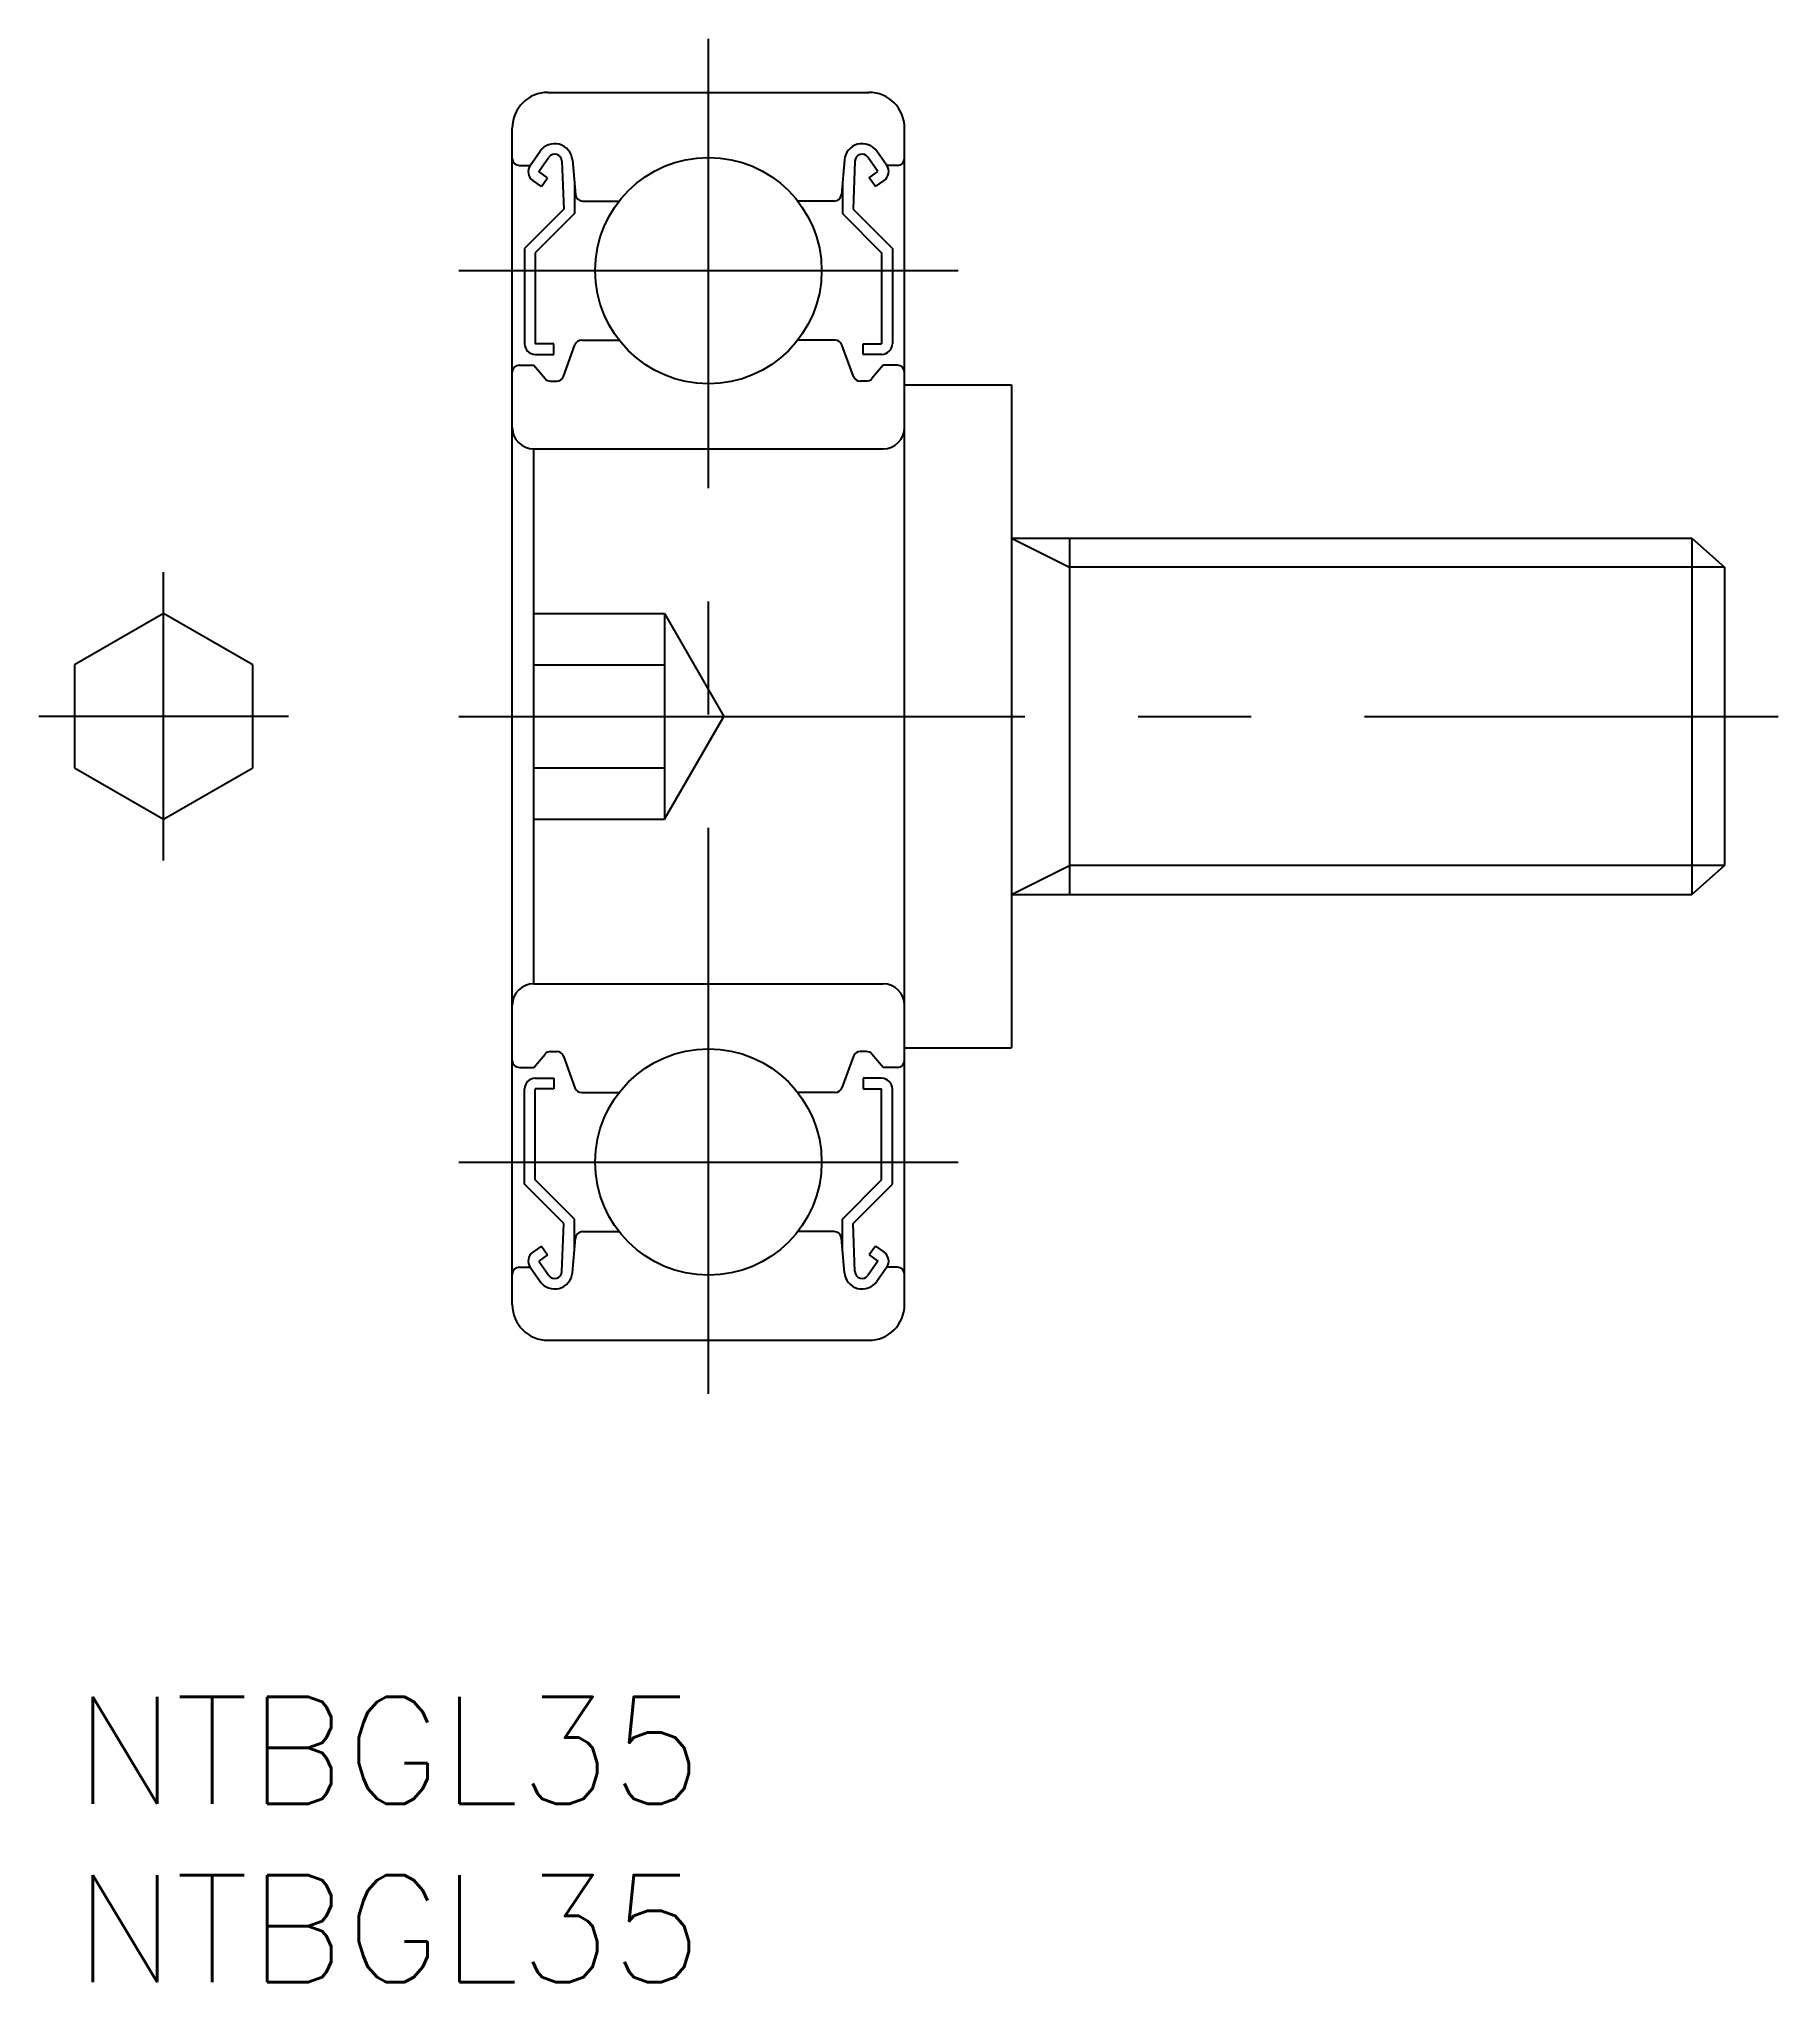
# Model space of a CAD drawing. Extents: x -1 to 47.8, y -8 to 46.5.
import ezdxf

# ---------------------------------------------------------------- set-up
doc = ezdxf.new("R2010")
doc.units = 0
doc.header["$LTSCALE"] = 0.5
doc.linetypes.add('CENTER', pattern=[50.8, 31.75, -6.35, 6.35, -6.35])
doc.linetypes.add('DASHED', pattern=[19.05, 12.7, -6.35])
for name, color, linetype in [('MSM_CENTER', 1, 'CENTER'), ('MSM_CONTINUOUS', 7, 'CONTINUOUS'), ('MSM_DASHED', 4, 'DASHED'), ('MSM_NARROW', 5, 'CONTINUOUS'), ('MSM_PART_NUMBER', 7, 'CONTINUOUS')]:
    doc.layers.add(name, color=color, linetype=linetype)
doc.styles.get("Standard").update_dxf_attribs({"font": 'txt.shx', "height": 3, "bigfont": 'bigfont.shx'})

# ---------------------------------------------------------------- blocks, each defined once
blk = doc.blocks.new('*U2')
at = {"layer": 'MSM_PART_NUMBER'}
blk.add_text('NTBGL35', height=3, dxfattribs=at).set_placement((0, -3))
blk = doc.blocks.new('*U3')
at = {"layer": 'MSM_PART_NUMBER'}
blk.add_text('NTBGL35', height=3, dxfattribs=at).set_placement((0, -8))

msp = doc.modelspace()

# ---------------------------------------------------------------- linework, layer by layer
at = {"layer": 'MSM_CENTER'}
for p, q in [((17.778, 8.5), (17.778, 46.5)), ((10.778, 40), (24.778, 40)), ((2.5, 23.459), (2.5, 31.541)), ((6, 27.5), (-1, 27.5)), ((10.778, 27.5), (47.778, 27.5)), ((10.778, 15), (24.778, 15))]:
    msp.add_line(p, q, dxfattribs=at)
at = {"layer": 'MSM_CONTINUOUS'}
for p, q in [((13.278, 45), (22.278, 45)), ((12.278, 11), (12.278, 44)), ((23.278, 11), (23.278, 44)), ((12.778, 42.95), (13.057, 43.347)), ((13.024, 42.778), (13.306, 43.18)), ((13.67, 43.073), (13.72, 41.724)), ((13.964, 43.104), (14.05, 42.132)), ((21.592, 43.104), (21.506, 42.132)), ((21.886, 43.073), (21.836, 41.724)), ((22.532, 42.778), (22.25, 43.18)), ((22.778, 42.95), (22.5, 43.347)), ((12.478, 42.95), (12.778, 42.95)), ((13.097, 42.36), (12.852, 42.532)), ((13.269, 42.605), (13.024, 42.778)), ((13.097, 42.36), (13.269, 42.605)), ((22.287, 42.605), (22.532, 42.778)), ((22.459, 42.36), (22.287, 42.605)), ((22.459, 42.36), (22.705, 42.532)), ((23.078, 42.95), (22.778, 42.95)), ((14.02, 42.471), (14.02, 41.6)), ((21.536, 42.471), (21.536, 41.6)), ((13.72, 41.724), (12.62, 40.624)), ((14.02, 41.6), (12.92, 40.5)), ((14.249, 41.95), (15.273, 41.95)), ((21.307, 41.95), (20.284, 41.95)), ((21.536, 41.6), (22.636, 40.5)), ((21.836, 41.724), (22.936, 40.624)), ((12.62, 40.624), (12.62, 37.95)), ((12.92, 40.5), (12.92, 37.95)), ((22.636, 40.5), (22.636, 37.95)), ((22.936, 40.624), (22.936, 37.95)), ((13.44, 37.95), (12.92, 37.95)), ((12.92, 37.65), (13.44, 37.65)), ((13.44, 37.65), (13.44, 37.95)), ((13.712, 37.031), (14.035, 37.918)), ((14.223, 38.05), (15.273, 38.05)), ((21.333, 38.05), (20.284, 38.05)), ((20.808, 38.05), (20.809, 38.05)), ((21.071, 38.05), (21.071, 38.05)), ((21.844, 37.031), (21.521, 37.918)), ((22.116, 37.65), (22.116, 37.95)), ((22.116, 37.95), (22.636, 37.95)), ((22.636, 37.65), (22.116, 37.65)), ((12.478, 37.35), (12.878, 37.35)), ((12.878, 37.35), (13.196, 36.971)), ((22.678, 37.35), (22.361, 36.971)), ((23.078, 37.35), (22.678, 37.35)), ((13.349, 36.9), (13.524, 36.9)), ((22.207, 36.9), (22.032, 36.9)), ((23.278, 36.8), (26.278, 36.8)), ((26.278, 36.8), (26.278, 18.2)), ((12.878, 20), (12.878, 35)), ((12.878, 35), (22.678, 35)), ((26.278, 32.5), (45.358, 32.5)), ((27.902, 32.5), (27.902, 22.5)), ((45.358, 32.5), (46.278, 31.688)), ((45.358, 32.5), (45.358, 22.5)), ((46.278, 31.688), (46.278, 23.312)), ((2.5, 30.387), (0, 28.943)), ((5, 28.943), (2.5, 30.387)), ((0, 28.943), (0, 26.057)), ((5, 26.057), (5, 28.943)), ((0, 26.057), (2.5, 24.613)), ((2.5, 24.613), (5, 26.057)), ((45.358, 22.5), (46.278, 23.312)), ((26.278, 22.5), (45.358, 22.5)), ((12.878, 20), (22.678, 20)), ((12.878, 17.65), (13.196, 18.029)), ((13.349, 18.1), (13.524, 18.1)), ((22.207, 18.1), (22.032, 18.1)), ((22.678, 17.65), (22.361, 18.029)), ((23.278, 18.2), (26.278, 18.2)), ((12.478, 17.65), (12.878, 17.65)), ((13.712, 17.969), (14.035, 17.082)), ((21.844, 17.969), (21.521, 17.082)), ((23.078, 17.65), (22.678, 17.65)), ((12.62, 14.376), (12.62, 17.05)), ((12.92, 17.35), (13.44, 17.35)), ((12.92, 14.5), (12.92, 17.05)), ((13.44, 17.05), (12.92, 17.05)), ((13.44, 17.35), (13.44, 17.05)), ((14.223, 16.95), (15.273, 16.95)), ((21.333, 16.95), (20.284, 16.95)), ((22.116, 17.35), (22.116, 17.05)), ((22.636, 17.35), (22.116, 17.35)), ((22.116, 17.05), (22.636, 17.05)), ((22.636, 14.5), (22.636, 17.05)), ((22.936, 14.376), (22.936, 17.05)), ((13.72, 13.276), (12.62, 14.376)), ((14.02, 13.4), (12.92, 14.5)), ((21.536, 13.4), (22.636, 14.5)), ((21.836, 13.276), (22.936, 14.376)), ((13.67, 11.927), (13.72, 13.276)), ((14.02, 12.529), (14.02, 13.4)), ((21.536, 12.529), (21.536, 13.4)), ((21.886, 11.927), (21.836, 13.276)), ((13.097, 12.64), (12.852, 12.468)), ((13.097, 12.64), (13.269, 12.395)), ((13.964, 11.896), (14.05, 12.868)), ((14.249, 13.05), (15.273, 13.05)), ((21.307, 13.05), (20.284, 13.05)), ((21.592, 11.896), (21.506, 12.868)), ((22.459, 12.64), (22.287, 12.395)), ((22.459, 12.64), (22.705, 12.468)), ((12.478, 12.05), (12.778, 12.05)), ((12.778, 12.05), (13.057, 11.653)), ((13.269, 12.395), (13.024, 12.222)), ((13.024, 12.222), (13.306, 11.82)), ((22.532, 12.222), (22.25, 11.82)), ((22.287, 12.395), (22.532, 12.222)), ((22.778, 12.05), (22.5, 11.653)), ((23.078, 12.05), (22.778, 12.05)), ((13.278, 10), (22.278, 10))]:
    msp.add_line(p, q, dxfattribs=at)
for centre in [(17.778, 40), (17.778, 15)]:
    msp.add_circle(centre, 3.175, dxfattribs=at)
for centre, radius, start, end in [((13.278, 44), 1, 90, 180), ((22.278, 44), 1, 0, 90), ((12.478, 43.15), 0.2, 180, 270), ((13.466, 43.06), 0.5, 5.065, 144.9356), ((13.47, 43.065), 0.2, 2.1312, 144.9367), ((22.09, 43.06), 0.5, 35.0644, 174.935), ((22.086, 43.065), 0.2, 35.0633, 177.8688), ((23.078, 43.15), 0.2, 270, 0), ((13.024, 42.777), 0.3, 144.9356, 235.0377), ((22.533, 42.777), 0.3, 304.9623, 35.0644), ((14.249, 42.15), 0.2, 185.065, 270), ((21.307, 42.15), 0.2, 270, 354.935), ((12.92, 37.95), 0.3, 180, 270), ((14.223, 37.85), 0.2, 90, 159.9703), ((21.333, 37.85), 0.2, 20.0297, 90), ((22.636, 37.95), 0.3, 270, 0), ((12.478, 37.15), 0.2, 90, 180), ((23.078, 37.15), 0.2, 0, 90), ((13.349, 37.1), 0.2, 219.997, 270), ((13.524, 37.1), 0.2, 270, 339.9703), ((22.032, 37.1), 0.2, 200.0297, 270), ((22.207, 37.1), 0.2, 270, 320.003), ((12.878, 35.6), 0.6, 180, 270), ((22.678, 35.6), 0.6, 270, 0), ((12.878, 19.4), 0.6, 90, 180), ((22.678, 19.4), 0.6, 0, 90), ((13.349, 17.9), 0.2, 90, 140.003), ((13.524, 17.9), 0.2, 20.0297, 90), ((22.032, 17.9), 0.2, 90, 159.9703), ((22.207, 17.9), 0.2, 39.997, 90), ((12.478, 17.85), 0.2, 180, 270), ((23.078, 17.85), 0.2, 270, 0), ((12.92, 17.05), 0.3, 90, 180), ((14.223, 17.15), 0.2, 200.0297, 270), ((21.333, 17.15), 0.2, 270, 339.9703), ((22.636, 17.05), 0.3, 0, 90), ((14.249, 12.85), 0.2, 90, 174.935), ((21.307, 12.85), 0.2, 5.065, 90), ((12.478, 11.85), 0.2, 90, 180), ((13.024, 12.223), 0.3, 124.9623, 215.0644), ((22.533, 12.223), 0.3, 324.9356, 55.0377), ((23.078, 11.85), 0.2, 0, 90), ((13.466, 11.94), 0.5, 215.0644, 354.935), ((13.47, 11.935), 0.2, 215.0633, 357.8688), ((22.09, 11.94), 0.5, 185.065, 324.9356), ((22.086, 11.935), 0.2, 182.1312, 324.9367), ((13.278, 11), 1, 180, 270), ((22.278, 11), 1, 270, 0)]:
    msp.add_arc(centre, radius, start, end, dxfattribs=at)
at = {"layer": 'MSM_DASHED'}
for p, q in [((12.878, 30.387), (16.545, 30.387)), ((16.545, 30.387), (16.545, 24.613)), ((16.545, 30.387), (18.212, 27.5)), ((12.878, 28.943), (16.545, 28.943)), ((16.545, 24.613), (18.212, 27.5)), ((12.878, 26.057), (16.545, 26.057)), ((12.878, 24.613), (16.545, 24.613))]:
    msp.add_line(p, q, dxfattribs=at)
at = {"layer": 'MSM_NARROW'}
for p, q in [((26.278, 32.5), (27.902, 31.688)), ((46.278, 31.688), (27.902, 31.688)), ((26.278, 22.5), (27.902, 23.312)), ((46.278, 23.312), (27.902, 23.312))]:
    msp.add_line(p, q, dxfattribs=at)

# ---------------------------------------------------------------- block references
at = {"layer": 'MSM_CONTINUOUS'}
for name in ['*U2', '*U3']:
    msp.add_blockref(name, (0, 0), dxfattribs=at)

doc.saveas('drawing.dxf')
